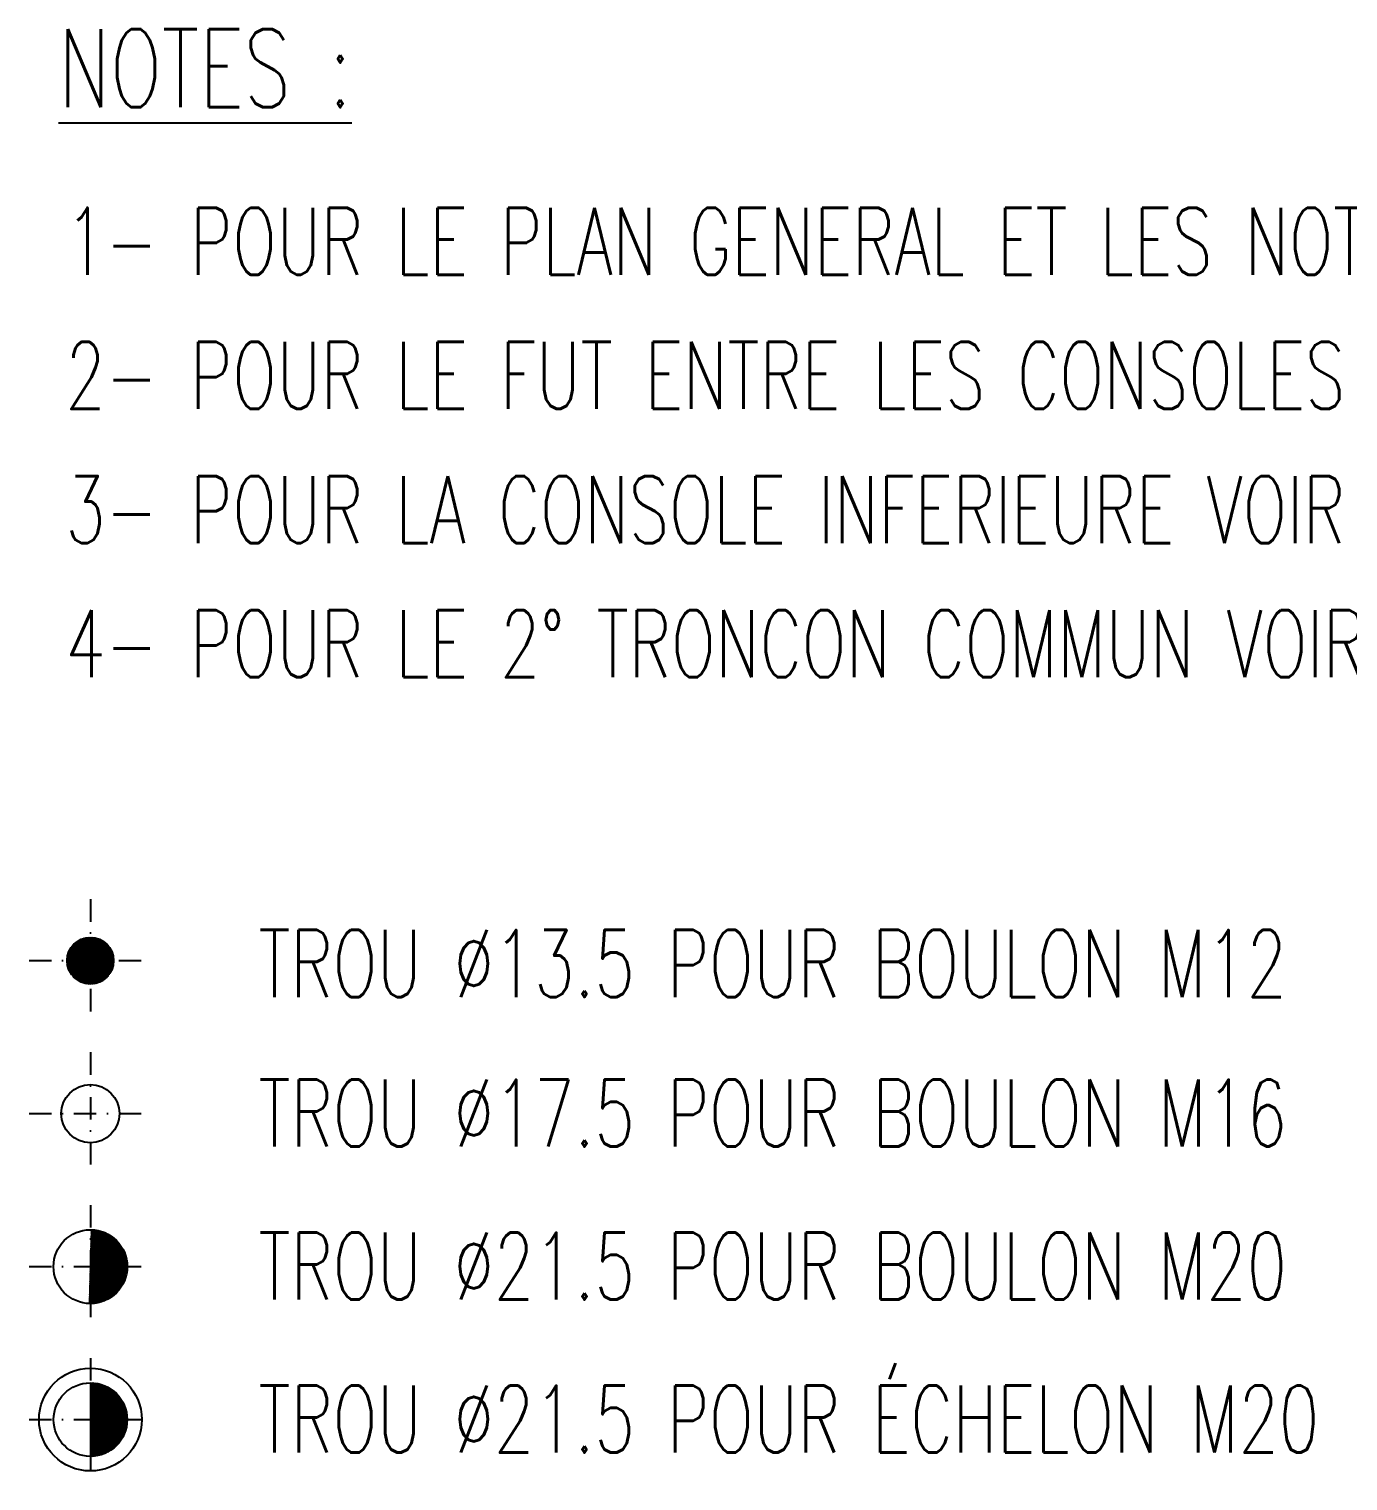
# Model space of a CAD drawing. Extents: x 512897 to 529117, y 6597 to 18077.
# Drawn here: x 525668 to 526847, y 8354 to 9653 of the extents above; entities that cross this region are included whole.
import ezdxf

# ---------------------------------------------------------------- set-up
doc = ezdxf.new("R2010")
doc.units = 0
doc.header["$LTSCALE"] = 200
doc.header["$MEASUREMENT"] = 0
doc.linetypes.add('DASHDOT', pattern=[1, 0.5, -0.25, 0, -0.25])
doc.layers.get('0').update_dxf_attribs({"linetype": 'CONTINUOUS'})
for name, color, linetype in [('LM', 7, 'CONTINUOUS'), ('LS', 7, 'CONTINUOUS'), ('MZ', 6, 'DASHDOT'), ('NOTATION', 2, 'CONTINUOUS')]:
    doc.layers.add(name, color=color, linetype=linetype)
doc.styles.add('RS', font='ROMANS8.shx', dxfattribs={"width": 0.7})

# ---------------------------------------------------------------- blocks, each defined once
blk = doc.blocks.new('12')
at = {"color": 0}
for p, q in [((-1, 0.014), (-0.014, 1)), ((-1, -0.031), (0.031, 1)), ((-0.998, 0.06), (-0.06, 0.998)), ((-0.997, -0.074), (0.074, 0.997)), ((-0.994, 0.109), (-0.109, 0.994)), ((-0.993, -0.115), (0.115, 0.993)), ((-0.988, -0.154), (0.154, 0.988)), ((-0.987, 0.161), (-0.161, 0.987)), ((-0.981, -0.192), (0.192, 0.981)), ((-0.976, 0.217), (-0.217, 0.976)), ((-0.973, -0.229), (0.229, 0.973)), ((-0.964, -0.265), (0.265, 0.964)), ((-0.961, 0.277), (-0.277, 0.961)), ((-0.954, -0.3), (0.3, 0.954)), ((-0.943, -0.333), (0.333, 0.943)), ((-0.939, 0.344), (-0.344, 0.939)), ((-0.931, -0.366), (0.366, 0.931)), ((-0.917, -0.398), (0.398, 0.917)), ((-0.907, 0.421), (-0.421, 0.907)), ((-0.903, -0.429), (0.429, 0.903)), ((-0.889, -0.459), (0.459, 0.889)), ((-0.873, -0.488), (0.488, 0.873)), ((-0.856, 0.516), (-0.516, 0.856)), ((-0.856, -0.516), (0.516, 0.856)), ((-0.839, -0.544), (0.544, 0.839)), ((-0.821, -0.571), (0.571, 0.821)), ((-0.802, -0.597), (0.597, 0.802)), ((-0.783, -0.622), (0.622, 0.783)), ((0.632, -0.775), (-0.775, 0.632)), ((-0.762, -0.647), (0.647, 0.762)), ((0.656, -0.755), (-0.755, 0.656)), ((-0.742, -0.671), (0.671, 0.742)), ((0.68, -0.733), (-0.733, 0.68)), ((-0.72, -0.694), (0.694, 0.72)), ((0.703, -0.711), (-0.711, 0.703)), ((-0.697, -0.717), (0.717, 0.697)), ((0.725, -0.689), (-0.689, 0.725)), ((-0.674, -0.738), (0.738, 0.674)), ((0.747, -0.665), (-0.665, 0.747)), ((-0.65, -0.76), (0.76, 0.65)), ((0.767, -0.641), (-0.641, 0.767)), ((-0.626, -0.78), (0.78, 0.626)), ((0.787, -0.616), (-0.616, 0.787)), ((0.807, -0.591), (-0.591, 0.807)), ((0.825, -0.564), (-0.564, 0.825)), ((0.843, -0.537), (-0.537, 0.843)), ((0.86, -0.51), (-0.51, 0.86)), ((0.877, -0.481), (-0.481, 0.877)), ((0.892, -0.452), (-0.452, 0.892)), ((0.907, -0.421), (-0.421, 0.907)), ((0.921, -0.39), (-0.39, 0.921)), ((0.934, -0.358), (-0.358, 0.934)), ((0.946, -0.325), (-0.325, 0.946)), ((0.957, -0.292), (-0.292, 0.957)), ((0.967, -0.257), (-0.257, 0.967)), ((0.975, -0.221), (-0.221, 0.975)), ((0.983, -0.183), (-0.183, 0.983)), ((0.989, -0.145), (-0.145, 0.989)), ((0.994, -0.105), (-0.105, 0.994)), ((0.998, -0.064), (-0.064, 0.998)), ((1, -0.02), (-0.02, 1)), ((1, 0.025), (0.025, 1)), ((0.997, 0.072), (0.072, 0.997)), ((0.993, 0.121), (0.121, 0.993)), ((0.985, 0.174), (0.174, 0.985)), ((0.973, 0.231), (0.231, 0.973)), ((0.956, 0.293), (0.293, 0.956)), ((0.933, 0.361), (0.361, 0.933)), ((0.897, 0.441), (0.441, 0.897)), ((0.838, 0.545), (0.545, 0.838)), ((0.004, -1), (-1, 0.004)), ((0.047, -0.999), (-0.999, 0.047)), ((0.089, -0.996), (-0.996, 0.089)), ((0.13, -0.992), (-0.992, 0.13)), ((0.169, -0.986), (-0.986, 0.169)), ((0.207, -0.978), (-0.978, 0.207)), ((0.243, -0.97), (-0.97, 0.243)), ((0.278, -0.96), (-0.96, 0.278)), ((0.313, -0.95), (-0.95, 0.313)), ((0.346, -0.938), (-0.938, 0.346)), ((0.378, -0.926), (-0.926, 0.378)), ((0.41, -0.912), (-0.912, 0.41)), ((0.44, -0.898), (-0.898, 0.44)), ((0.47, -0.883), (-0.883, 0.47)), ((0.499, -0.867), (-0.867, 0.499)), ((0.527, -0.85), (-0.85, 0.527)), ((0.554, -0.832), (-0.832, 0.554)), ((0.581, -0.814), (-0.814, 0.581)), ((0.607, -0.795), (-0.795, 0.607)), ((-0.601, -0.8), (0.8, 0.601)), ((-0.575, -0.818), (0.818, 0.575)), ((-0.548, -0.837), (0.837, 0.548)), ((-0.52, -0.854), (0.854, 0.52)), ((-0.492, -0.871), (0.871, 0.492)), ((-0.463, -0.886), (0.886, 0.463)), ((-0.433, -0.901), (0.901, 0.433)), ((-0.402, -0.915), (0.915, 0.402)), ((-0.371, -0.929), (0.929, 0.371)), ((-0.338, -0.941), (0.941, 0.338)), ((-0.305, -0.952), (0.952, 0.305)), ((-0.27, -0.963), (0.963, 0.27)), ((-0.234, -0.972), (0.972, 0.234)), ((-0.198, -0.98), (0.98, 0.198)), ((-0.16, -0.987), (0.987, 0.16)), ((-0.12, -0.993), (0.993, 0.12)), ((-0.08, -0.997), (0.997, 0.08)), ((-0.037, -0.999), (0.999, 0.037)), ((-0.042, -0.999), (-0.999, -0.042)), ((-0.09, -0.996), (-0.996, -0.09)), ((-0.141, -0.99), (-0.99, -0.141)), ((-0.195, -0.981), (-0.981, -0.195)), ((-0.253, -0.967), (-0.967, -0.253)), ((-0.317, -0.948), (-0.948, -0.317)), ((-0.39, -0.921), (-0.921, -0.39)), ((-0.476, -0.879), (-0.879, -0.476)), ((-0.602, -0.799), (-0.799, -0.602)), ((0.007, -1), (1, -0.007)), ((0.053, -0.999), (0.999, -0.053)), ((0.102, -0.995), (0.995, -0.102)), ((0.154, -0.988), (0.988, -0.154)), ((0.209, -0.978), (0.978, -0.209)), ((0.268, -0.963), (0.963, -0.268)), ((0.334, -0.943), (0.943, -0.334)), ((0.409, -0.913), (0.913, -0.409)), ((0.501, -0.866), (0.866, -0.501)), ((0.659, -0.752), (0.752, -0.659))]:
    blk.add_line(p, q, dxfattribs=at)
blk.add_circle((0, 0), 1)
blk = doc.blocks.new('16')
blk.add_circle((0, 0), 1)
blk = doc.blocks.new('20')
at = {"color": 0}
for p, q in [((0, 0.982), (0.018, 1)), ((0, 0.937), (0.061, 0.998)), ((0, 0.892), (0.102, 0.995)), ((1, -0.007), (0, 0.993)), ((0, 0.848), (0.142, 0.99)), ((0, 0.803), (0.181, 0.984)), ((0, 0.758), (0.218, 0.976)), ((0, 0.713), (0.254, 0.967)), ((0, 0.668), (0.289, 0.957)), ((0.999, -0.051), (0, 0.948)), ((0, 0.623), (0.323, 0.946)), ((0, 0.578), (0.356, 0.934)), ((0, 0.533), (0.388, 0.922)), ((0, 0.488), (0.419, 0.908)), ((0.996, -0.093), (0, 0.903)), ((0, 0.443), (0.45, 0.893)), ((0, 0.398), (0.479, 0.878)), ((0, 0.354), (0.508, 0.861)), ((0.991, -0.133), (0, 0.858)), ((0, 0.309), (0.536, 0.844)), ((0, 0.264), (0.563, 0.827)), ((0.985, -0.172), (0, 0.813)), ((0, 0.219), (0.589, 0.808)), ((0, 0.174), (0.615, 0.789)), ((0.999, 0.039), (0.039, 0.999)), ((0.996, 0.087), (0.087, 0.996)), ((0.991, 0.137), (0.137, 0.991)), ((0.982, 0.191), (0.191, 0.982)), ((0.969, 0.249), (0.249, 0.969)), ((0.95, 0.312), (0.312, 0.95)), ((0.923, 0.384), (0.384, 0.923)), ((0.883, 0.469), (0.469, 0.883)), ((0.808, 0.589), (0.589, 0.808)), ((0, 0.129), (0.64, 0.769)), ((0.978, -0.209), (0, 0.768)), ((0, 0.084), (0.664, 0.748)), ((0, 0.039), (0.687, 0.726)), ((0.969, -0.246), (0, 0.724)), ((0, -0.006), (0.71, 0.704)), ((0, -0.051), (0.732, 0.681)), ((0.96, -0.281), (0, 0.679)), ((0, -0.095), (0.753, 0.658)), ((0.949, -0.315), (0, 0.634)), ((0, -0.14), (0.774, 0.633)), ((0, -0.185), (0.794, 0.608)), ((0.937, -0.348), (0, 0.589)), ((0, -0.23), (0.813, 0.583)), ((0, -0.275), (0.831, 0.556)), ((0.925, -0.381), (0, 0.544)), ((0, -0.32), (0.849, 0.529)), ((0, -0.365), (0.866, 0.501)), ((0.911, -0.412), (0, 0.499)), ((0, -0.41), (0.882, 0.472)), ((0.897, -0.443), (0, 0.454)), ((0, -0.455), (0.897, 0.442)), ((0, -0.5), (0.911, 0.412)), ((0.881, -0.472), (0, 0.409)), ((0, -0.544), (0.925, 0.38)), ((0.865, -0.501), (0, 0.364)), ((0, -0.589), (0.937, 0.348)), ((0.849, -0.529), (0, 0.319)), ((0, -0.634), (0.949, 0.315)), ((0, -0.679), (0.96, 0.281)), ((0.831, -0.556), (0, 0.275)), ((0, -0.724), (0.969, 0.245)), ((0.813, -0.583), (0, 0.23)), ((0, -0.769), (0.978, 0.209)), ((0.793, -0.609), (0, 0.185)), ((0, -0.814), (0.985, 0.171)), ((0.774, -0.634), (0, 0.14)), ((0, -0.859), (0.991, 0.132)), ((0.753, -0.658), (0, 0.095)), ((0, -0.904), (0.996, 0.092)), ((0.732, -0.682), (0, 0.05)), ((0, -0.949), (0.999, 0.05)), ((0, -0.993), (1, 0.007)), ((0.71, -0.705), (0, 0.005)), ((0.687, -0.727), (0, -0.04)), ((0.664, -0.748), (0, -0.085)), ((0.639, -0.769), (0, -0.13)), ((0.614, -0.789), (0, -0.174)), ((0.589, -0.808), (0, -0.219)), ((0.563, -0.827), (0, -0.264)), ((0.535, -0.845), (0, -0.309)), ((0.508, -0.862), (0, -0.354)), ((0.039, -0.999), (0.999, -0.039)), ((0.087, -0.996), (0.996, -0.087)), ((0.138, -0.99), (0.99, -0.138)), ((0.192, -0.981), (0.981, -0.192)), ((0.25, -0.968), (0.968, -0.25)), ((0.313, -0.95), (0.95, -0.313)), ((0.385, -0.923), (0.923, -0.385)), ((0.479, -0.878), (0, -0.399)), ((0.449, -0.893), (0, -0.444)), ((0.419, -0.908), (0, -0.489)), ((0.388, -0.922), (0, -0.534)), ((0.356, -0.935), (0, -0.579)), ((0.323, -0.946), (0, -0.623)), ((0.289, -0.957), (0, -0.668)), ((0.254, -0.967), (0, -0.713)), ((0.218, -0.976), (0, -0.758)), ((0.47, -0.883), (0.883, -0.47)), ((0.591, -0.807), (0.807, -0.591)), ((0.181, -0.984), (0, -0.803)), ((0.142, -0.99), (0, -0.848)), ((0.102, -0.995), (0, -0.893))]:
    blk.add_line(p, q, dxfattribs=at)
blk.add_line((0, 1), (0, -1))
blk.add_circle((0, 0), 1)

msp = doc.modelspace()

# ---------------------------------------------------------------- linework, layer by layer
at = {"layer": 'LS', "color": 0}
msp.add_circle((525722.521, 8409.045), 45.935, dxfattribs=at)
at = {"layer": 'MZ', "ltscale": 0.2}
for p, q in [((525722.521, 8874.384), (525722.521, 8764.666)), ((525667.662, 8819.525), (525777.38, 8819.525)), ((525722.521, 8737.558), (525722.521, 8627.839)), ((525722.521, 8737.558), (525722.521, 8627.839)), ((525667.662, 8682.698), (525777.38, 8682.698)), ((525667.662, 8682.698), (525777.38, 8682.698)), ((525722.521, 8600.731), (525722.521, 8491.013)), ((525667.662, 8545.872), (525777.38, 8545.872)), ((525667.662, 8545.872), (525777.38, 8545.872)), ((525722.521, 8463.904), (525722.521, 8354.186)), ((525667.662, 8409.045), (525777.38, 8409.045))]:
    msp.add_line(p, q, dxfattribs=at)

# ---------------------------------------------------------------- block references
at = {"layer": 'LM'}
for name, p, xscale, yscale, zscale, rotation in [('12', (525722.521, 8819.525), 20.79999999948258, 20.79999999948258, 20.79999999948258, 344.7569620653314), ('16', (525722.521, 8682.698), 26.00000000013639, 26.00000000013639, 26.00000000013639, 280.755082505952), ('20', (525722.521, 8545.872), 33, 33, 33, 358.474256613)]:
    msp.add_blockref(name, p, dxfattribs=dict(at, xscale=xscale, yscale=yscale, zscale=zscale, rotation=rotation))
at = {"layer": 'LM', "xscale": 32.90000000037241, "yscale": 32.90000000037241, "zscale": 32.90000000037241}
msp.add_blockref('20', (525722.521, 8409.045), dxfattribs=at)

# ---------------------------------------------------------------- texts
at = {"layer": 'LM', "style": 'RS', "width": 0.7}
for s, p in [('1- POUR LE PLAN GENERAL ET LES NOTES GENERALES VOIR LE DESSIN N%%D. 001', (525700.092, 9432.929)), ('2- POUR LE FUT ENTRE LES CONSOLES VOIR LE DESSIN N.° 010', (525700.092, 9312.929)), ('3- POUR LA CONSOLE INFERIEURE VOIR LES DESSINS N.° 006-007-008', (525700.092, 9192.929)), ('4- POUR LE 2° TRONCON COMMUN VOIR LE DESSIN N.° 012', (525700.092, 9072.929))]:
    msp.add_text(s, height=60, dxfattribs=at).set_placement(p)
at = {"layer": 'LM', "linetype": 'ByBlock', "style": 'RS', "width": 0.7}
for s, p in [('TROU %%C13.5 POUR BOULON M12', (525872.8, 8786.964)), ('TROU %%C17.5 POUR BOULON M16', (525872.839, 8653.182)), ('TROU %%C21.5 POUR BOULON M20', (525872.839, 8516.355)), ('TROU %%C21.5 POUR ÉCHELON M20', (525872.812, 8379.529))]:
    msp.add_text(s, height=60, dxfattribs=at).set_placement(p)
at = {"layer": 'NOTATION', "color": 7, "style": 'RS', "width": 0.7}
msp.add_text('%%uNOTES :', height=70, dxfattribs=at).set_placement((525693.936, 9582.731))

doc.saveas('drawing.dxf')
